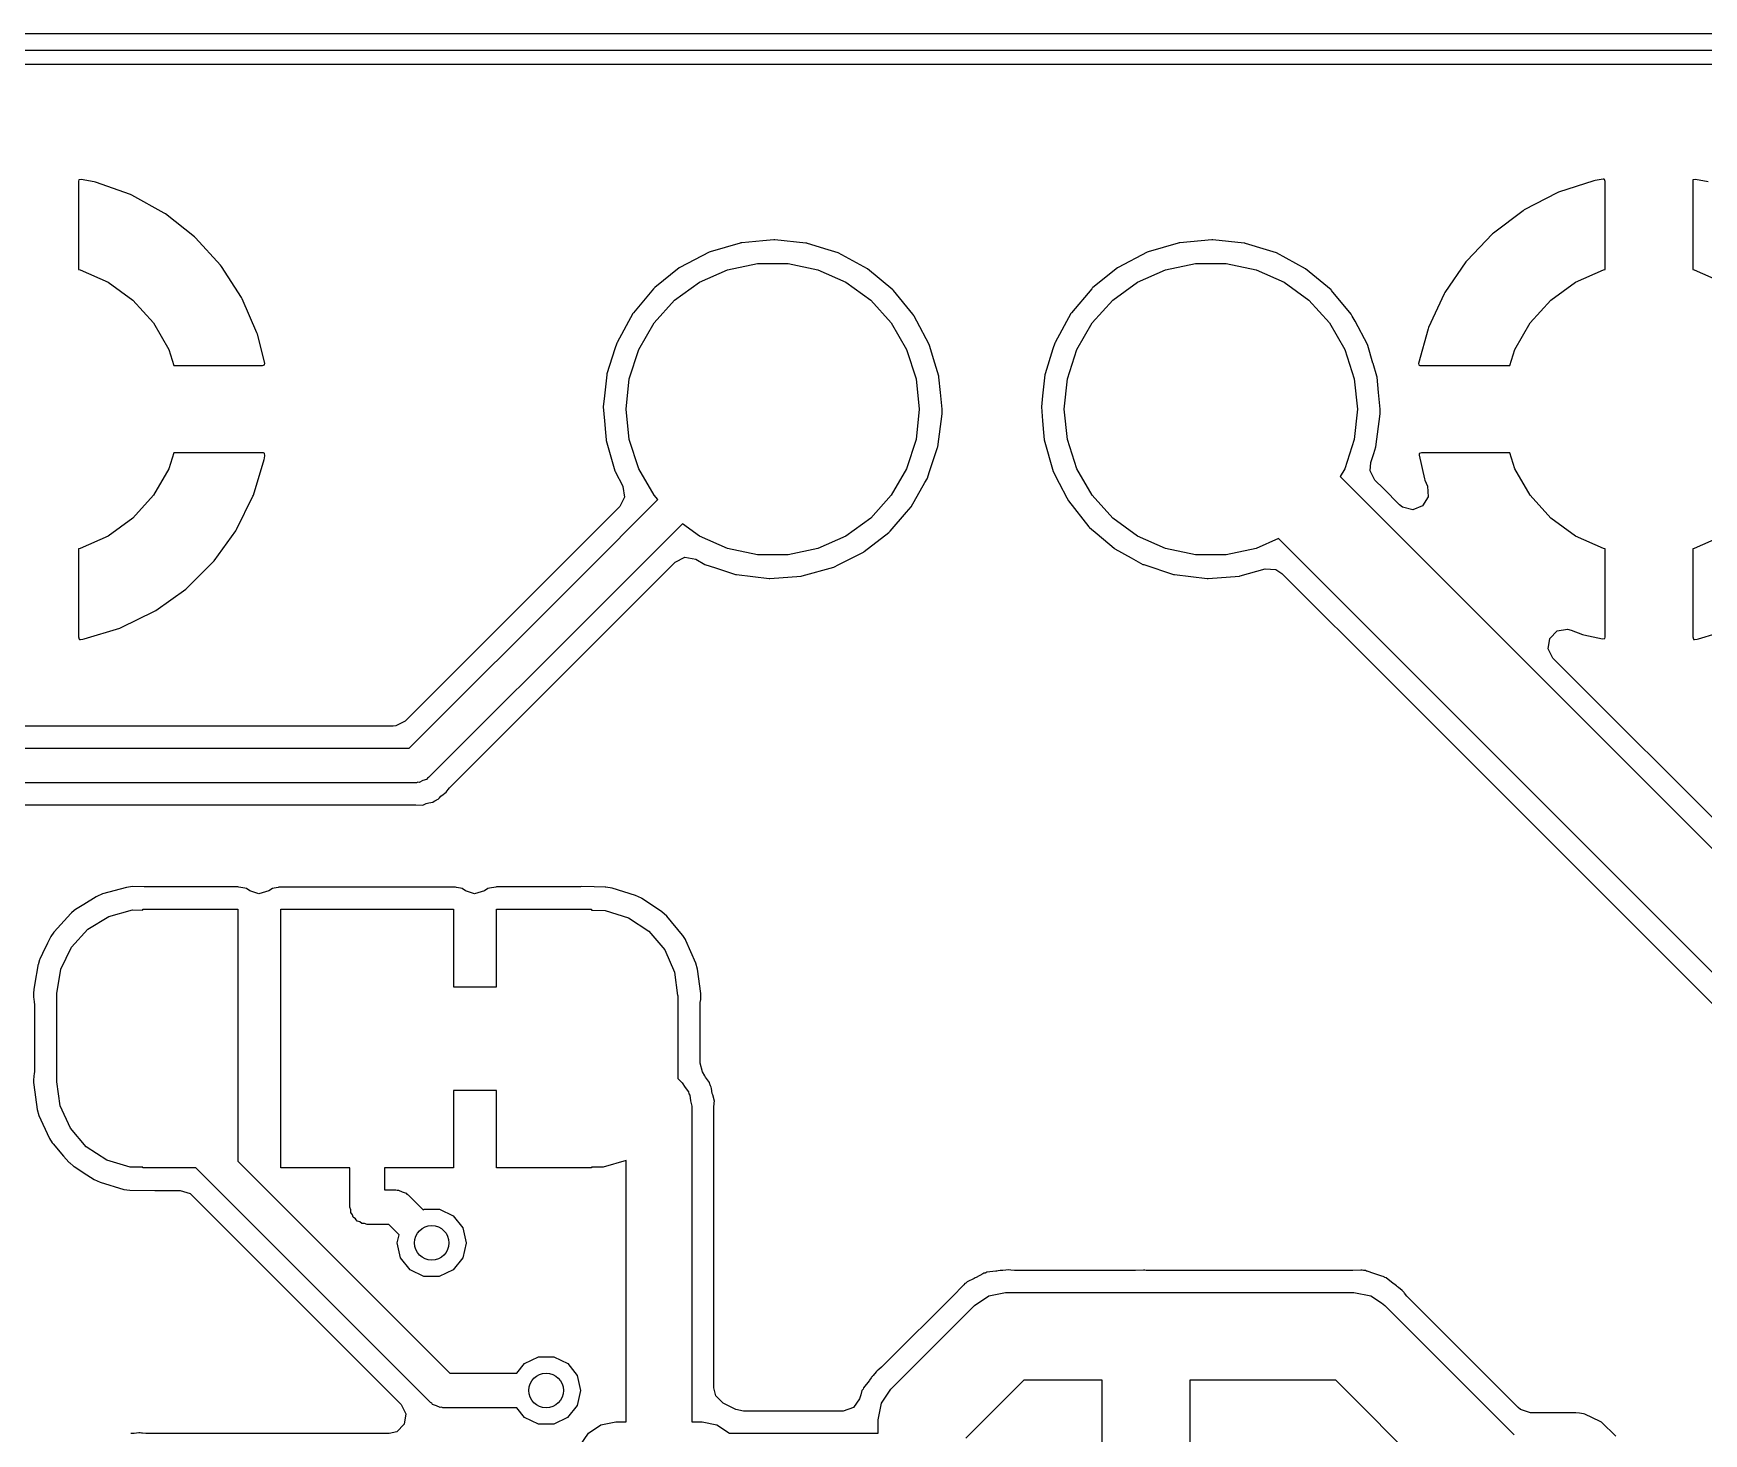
# Model space of a CAD drawing. Extents: x 3.59 to 5.68, y -3.55 to -1.66.
# Drawn here: x 4.9179 to 5.2991, y -1.976 to -1.6563 of the extents above; entities that cross this region are included whole.
import ezdxf

# ---------------------------------------------------------------- set-up
doc = ezdxf.new("R2010")
doc.units = 0
doc.header["$MEASUREMENT"] = 0
doc.layers.add('BLACK', color=7, linetype='CONTINUOUS')

msp = doc.modelspace()

# ---------------------------------------------------------------- linework, layer by layer
at = {"layer": 'BLACK', "linetype": 'CONTINUOUS'}
for p, q in [((3.70556, -1.65635), (5.55596, -1.65635)), ((5.55596, -1.66029), (3.70556, -1.66029)), ((3.78682, -1.66334), (5.47471, -1.66334)), ((4.92828, -1.6898), (4.92821, -1.69008)), ((4.92821, -1.69008), (4.92821, -1.71023)), ((4.9283, -1.68978), (4.92828, -1.6898)), ((4.92882, -1.68971), (4.9283, -1.68978)), ((4.93176, -1.69023), (4.92882, -1.68971)), ((4.93207, -1.69032), (4.93176, -1.69023)), ((4.94005, -1.69314), (4.93207, -1.69032)), ((5.26601, -1.69262), (5.26572, -1.69275)), ((5.27406, -1.68999), (5.26601, -1.69262)), ((5.27437, -1.68992), (5.27406, -1.68999)), ((5.2762, -1.68964), (5.27437, -1.68992)), ((5.27645, -1.68966), (5.2762, -1.68964)), ((5.27649, -1.68969), (5.27645, -1.68966)), ((5.27665, -1.69019), (5.27649, -1.68969)), ((5.27665, -1.71023), (5.27665, -1.69019)), ((5.29672, -1.6898), (5.29665, -1.69008)), ((5.29665, -1.69008), (5.29665, -1.71023)), ((5.29674, -1.68978), (5.29672, -1.6898)), ((5.29726, -1.68971), (5.29674, -1.68978)), ((5.3002, -1.69023), (5.29726, -1.68971)), ((4.94034, -1.69327), (4.94005, -1.69314)), ((4.94776, -1.69737), (4.94034, -1.69327)), ((5.26572, -1.69275), (5.2582, -1.69666)), ((4.94803, -1.69754), (4.94776, -1.69737)), ((4.95467, -1.7028), (4.94803, -1.69754)), ((5.25793, -1.69683), (5.25116, -1.70192)), ((5.2582, -1.69666), (5.25793, -1.69683)), ((4.95491, -1.70301), (4.95467, -1.7028)), ((4.96061, -1.70928), (4.95491, -1.70301)), ((5.0794, -1.70414), (5.07922, -1.7042)), ((5.07959, -1.70413), (5.0794, -1.70414)), ((5.08443, -1.70369), (5.07959, -1.70413)), ((5.07959, -1.70413), (5.07959, -1.70413)), ((5.08692, -1.70346), (5.08443, -1.70369)), ((5.08711, -1.70348), (5.08692, -1.70346)), ((5.09424, -1.70423), (5.08711, -1.70348)), ((5.08711, -1.70348), (5.08711, -1.70348)), ((5.1794, -1.70414), (5.17922, -1.7042)), ((5.17959, -1.70413), (5.1794, -1.70414)), ((5.18443, -1.70369), (5.17959, -1.70413)), ((5.17959, -1.70413), (5.17959, -1.70413)), ((5.18692, -1.70346), (5.18443, -1.70369)), ((5.18711, -1.70348), (5.18692, -1.70346)), ((5.19424, -1.70423), (5.18711, -1.70348)), ((5.18711, -1.70348), (5.18711, -1.70348)), ((5.25092, -1.70213), (5.24507, -1.70825)), ((5.25116, -1.70192), (5.25092, -1.70213)), ((5.07216, -1.70628), (5.06548, -1.70977)), ((5.07235, -1.70622), (5.07216, -1.70628)), ((5.07922, -1.7042), (5.07235, -1.70622)), ((5.07235, -1.70622), (5.07235, -1.70622)), ((5.07922, -1.7042), (5.07922, -1.7042)), ((5.09443, -1.70425), (5.09424, -1.70423)), ((5.09424, -1.70423), (5.09424, -1.70423)), ((5.09461, -1.70431), (5.09443, -1.70425)), ((5.09934, -1.70577), (5.09461, -1.70431)), ((5.09461, -1.70431), (5.09461, -1.70431)), ((5.10163, -1.70648), (5.09934, -1.70577)), ((5.10827, -1.71007), (5.10163, -1.70648)), ((5.17216, -1.70628), (5.16548, -1.70977)), ((5.17235, -1.70622), (5.17216, -1.70628)), ((5.17922, -1.7042), (5.17235, -1.70622)), ((5.17235, -1.70622), (5.17235, -1.70622)), ((5.17922, -1.7042), (5.17922, -1.7042)), ((5.19443, -1.70425), (5.19424, -1.70423)), ((5.19424, -1.70423), (5.19424, -1.70423)), ((5.19461, -1.70431), (5.19443, -1.70425)), ((5.19934, -1.70577), (5.19461, -1.70431)), ((5.19461, -1.70431), (5.19461, -1.70431)), ((5.20163, -1.70648), (5.19934, -1.70577)), ((5.20827, -1.71007), (5.20163, -1.70648)), ((4.92821, -1.71023), (4.92855, -1.7103)), ((4.92855, -1.7103), (4.93494, -1.71315)), ((4.9608, -1.70953), (4.96061, -1.70928)), ((4.96541, -1.71664), (4.9608, -1.70953)), ((5.06533, -1.70989), (5.05974, -1.71438)), ((5.06548, -1.70977), (5.06533, -1.70989)), ((5.06533, -1.70989), (5.06533, -1.70989)), ((5.06992, -1.71315), (5.07631, -1.7103)), ((5.07631, -1.7103), (5.08315, -1.70885)), ((5.08315, -1.70885), (5.09015, -1.70885)), ((5.09015, -1.70885), (5.09699, -1.7103)), ((5.09699, -1.7103), (5.10338, -1.71315)), ((5.11409, -1.71488), (5.10827, -1.71007)), ((5.16533, -1.70989), (5.15974, -1.71438)), ((5.16548, -1.70977), (5.16533, -1.70989)), ((5.16533, -1.70989), (5.16533, -1.70989)), ((5.16992, -1.71315), (5.17631, -1.7103)), ((5.17631, -1.7103), (5.18315, -1.70885)), ((5.18315, -1.70885), (5.19015, -1.70885)), ((5.19015, -1.70885), (5.19699, -1.7103)), ((5.19699, -1.7103), (5.20338, -1.71315)), ((5.21409, -1.71488), (5.20827, -1.71007)), ((5.24487, -1.7085), (5.24009, -1.7155)), ((5.24507, -1.70825), (5.24487, -1.7085)), ((5.26992, -1.71315), (5.27631, -1.7103)), ((5.27631, -1.7103), (5.27665, -1.71023)), ((5.29665, -1.71023), (5.29699, -1.7103)), ((5.29699, -1.7103), (5.30338, -1.71315)), ((4.93494, -1.71315), (4.9406, -1.71726)), ((5.05947, -1.71465), (5.05486, -1.72014)), ((5.05959, -1.7145), (5.05947, -1.71465)), ((5.05947, -1.71465), (5.05947, -1.71465)), ((5.05974, -1.71438), (5.05959, -1.7145)), ((5.05974, -1.71438), (5.05974, -1.71438)), ((5.06426, -1.71726), (5.06992, -1.71315)), ((5.10338, -1.71315), (5.10904, -1.71726)), ((5.11421, -1.71503), (5.11409, -1.71488)), ((5.11866, -1.72048), (5.11421, -1.71503)), ((5.11421, -1.71503), (5.11421, -1.71503)), ((5.15947, -1.71465), (5.15486, -1.72014)), ((5.15959, -1.7145), (5.15947, -1.71465)), ((5.15947, -1.71465), (5.15947, -1.71465)), ((5.15974, -1.71438), (5.15959, -1.7145)), ((5.15974, -1.71438), (5.15974, -1.71438)), ((5.16426, -1.71726), (5.16992, -1.71315)), ((5.20338, -1.71315), (5.20904, -1.71726)), ((5.21421, -1.71503), (5.21409, -1.71488)), ((5.21866, -1.72048), (5.21421, -1.71503)), ((5.21421, -1.71503), (5.21421, -1.71503)), ((5.24009, -1.7155), (5.23994, -1.71578)), ((5.26426, -1.71726), (5.26992, -1.71315)), ((4.9406, -1.71726), (4.94529, -1.72246)), ((4.96556, -1.71693), (4.96541, -1.71664)), ((4.96893, -1.72469), (4.96556, -1.71693)), ((5.05958, -1.72246), (5.06426, -1.71726)), ((5.10904, -1.71726), (5.11372, -1.72246)), ((5.15958, -1.72246), (5.16426, -1.71726)), ((5.20904, -1.71726), (5.21372, -1.72246)), ((5.23994, -1.71578), (5.23637, -1.72346)), ((5.25958, -1.72246), (5.26426, -1.71726)), ((4.94529, -1.72246), (4.94878, -1.72852)), ((5.05474, -1.72028), (5.05111, -1.7269)), ((5.05486, -1.72014), (5.05474, -1.72028)), ((5.05608, -1.72852), (5.05958, -1.72246)), ((5.11372, -1.72246), (5.11722, -1.72852)), ((5.11886, -1.72073), (5.11866, -1.72048)), ((5.11895, -1.7209), (5.11886, -1.72073)), ((5.11957, -1.72206), (5.11895, -1.7209)), ((5.11895, -1.7209), (5.11895, -1.7209)), ((5.1224, -1.72739), (5.11957, -1.72206)), ((5.15474, -1.72028), (5.15111, -1.7269)), ((5.15486, -1.72014), (5.15474, -1.72028)), ((5.15608, -1.72852), (5.15958, -1.72246)), ((5.21372, -1.72246), (5.21722, -1.72852)), ((5.21886, -1.72073), (5.21866, -1.72048)), ((5.21895, -1.7209), (5.21886, -1.72073)), ((5.21957, -1.72206), (5.21895, -1.7209)), ((5.21895, -1.7209), (5.21895, -1.7209)), ((5.2224, -1.72739), (5.21957, -1.72206)), ((5.25608, -1.72852), (5.25958, -1.72246)), ((4.96904, -1.725), (4.96893, -1.72469)), ((4.9707, -1.7316), (4.96904, -1.725)), ((5.05111, -1.7269), (5.05105, -1.72708)), ((5.15111, -1.7269), (5.15105, -1.72708)), ((5.23626, -1.72376), (5.23405, -1.73171)), ((5.23637, -1.72346), (5.23626, -1.72376)), ((4.94878, -1.72852), (4.94996, -1.73213)), ((5.05063, -1.72839), (5.04882, -1.73409)), ((5.05105, -1.72708), (5.05063, -1.72839)), ((5.05105, -1.72708), (5.05105, -1.72708)), ((5.05392, -1.73517), (5.05608, -1.72852)), ((5.11722, -1.72852), (5.11938, -1.73517)), ((5.12246, -1.72758), (5.1224, -1.72739)), ((5.12367, -1.7316), (5.12246, -1.72758)), ((5.12246, -1.72758), (5.12246, -1.72758)), ((5.15063, -1.72839), (5.14882, -1.73409)), ((5.15105, -1.72708), (5.15063, -1.72839)), ((5.15105, -1.72708), (5.15105, -1.72708)), ((5.15392, -1.73517), (5.15608, -1.72852)), ((5.21722, -1.72852), (5.21938, -1.73517)), ((5.22246, -1.72758), (5.2224, -1.72739)), ((5.22367, -1.7316), (5.22246, -1.72758)), ((5.22246, -1.72758), (5.22246, -1.72758)), ((5.2549, -1.73213), (5.25608, -1.72852)), ((4.94996, -1.73213), (4.97021, -1.73213)), ((4.97021, -1.73213), (4.97068, -1.73198)), ((4.97068, -1.73198), (4.9707, -1.7316)), ((5.0488, -1.73428), (5.04826, -1.73908)), ((5.04882, -1.73409), (5.0488, -1.73428)), ((5.0488, -1.73428), (5.0488, -1.73428)), ((5.12458, -1.73462), (5.12367, -1.7316)), ((5.1246, -1.73481), (5.12458, -1.73462)), ((5.1488, -1.73428), (5.14826, -1.73908)), ((5.14882, -1.73409), (5.1488, -1.73428)), ((5.1488, -1.73428), (5.1488, -1.73428)), ((5.22371, -1.73171), (5.22367, -1.7316)), ((5.22458, -1.73462), (5.22371, -1.73171)), ((5.2246, -1.73481), (5.22458, -1.73462)), ((5.23405, -1.73171), (5.23412, -1.73203)), ((5.23412, -1.73203), (5.23419, -1.73209)), ((5.23419, -1.73209), (5.23436, -1.73213)), ((5.23436, -1.73213), (5.2549, -1.73213)), ((5.05319, -1.74213), (5.05392, -1.73517)), ((5.11938, -1.73517), (5.12011, -1.74213)), ((5.12495, -1.73833), (5.1246, -1.73481)), ((5.1246, -1.73481), (5.1246, -1.73481)), ((5.12532, -1.74213), (5.12495, -1.73833)), ((5.15319, -1.74213), (5.15392, -1.73517)), ((5.21938, -1.73517), (5.22011, -1.74213)), ((5.22495, -1.73833), (5.2246, -1.73481)), ((5.2246, -1.73481), (5.2246, -1.73481)), ((5.22532, -1.74213), (5.22495, -1.73833)), ((5.04826, -1.73908), (5.04798, -1.74159)), ((5.04798, -1.74159), (5.04826, -1.74483)), ((5.05392, -1.74909), (5.05319, -1.74213)), ((5.12011, -1.74213), (5.11938, -1.74909)), ((5.1253, -1.74321), (5.12532, -1.74213)), ((5.14826, -1.73908), (5.14798, -1.74159)), ((5.14798, -1.74159), (5.14826, -1.74483)), ((5.15392, -1.74909), (5.15319, -1.74213)), ((5.22011, -1.74213), (5.21938, -1.74909)), ((5.2253, -1.74321), (5.22532, -1.74213)), ((5.04826, -1.74483), (5.04847, -1.74745)), ((5.12436, -1.7507), (5.1253, -1.74321)), ((5.14826, -1.74483), (5.14847, -1.74745)), ((5.22436, -1.7507), (5.2253, -1.74321)), ((5.04847, -1.74745), (5.04861, -1.74911)), ((5.04861, -1.74911), (5.04867, -1.74929)), ((5.04867, -1.74929), (5.04867, -1.74929)), ((5.04867, -1.74929), (5.05064, -1.75618)), ((5.05608, -1.75574), (5.05392, -1.74909)), ((5.11938, -1.74909), (5.11722, -1.75574)), ((5.14847, -1.74745), (5.14861, -1.74911)), ((5.14861, -1.74911), (5.15069, -1.75637)), ((5.15608, -1.75574), (5.15392, -1.74909)), ((5.21938, -1.74909), (5.21722, -1.75574)), ((4.94996, -1.75213), (4.94878, -1.75574)), ((4.97039, -1.75213), (4.94996, -1.75213)), ((4.96814, -1.76173), (4.9706, -1.75362)), ((4.9706, -1.75218), (4.97039, -1.75213)), ((4.97065, -1.75223), (4.9706, -1.75218)), ((4.9706, -1.75362), (4.97067, -1.75331)), ((4.97074, -1.75274), (4.97065, -1.75223)), ((4.97067, -1.75331), (4.97074, -1.75274)), ((5.12239, -1.75662), (5.1243, -1.75088)), ((5.1243, -1.75088), (5.12436, -1.7507)), ((5.1243, -1.75088), (5.1243, -1.75088)), ((5.22315, -1.75434), (5.22383, -1.75229)), ((5.22383, -1.75229), (5.22436, -1.7507)), ((5.23423, -1.75229), (5.23421, -1.75264)), ((5.23421, -1.75264), (5.23542, -1.75802)), ((5.23471, -1.75213), (5.23423, -1.75229)), ((5.2549, -1.75213), (5.23471, -1.75213)), ((5.25608, -1.75574), (5.2549, -1.75213)), ((4.94878, -1.75574), (4.94529, -1.7618)), ((5.05064, -1.75618), (5.05064, -1.75618)), ((5.05064, -1.75618), (5.05069, -1.75637)), ((5.05069, -1.75637), (5.05243, -1.75974)), ((5.05958, -1.7618), (5.05608, -1.75574)), ((5.11722, -1.75574), (5.11372, -1.7618)), ((5.12198, -1.75786), (5.12239, -1.75662)), ((5.15069, -1.75637), (5.15205, -1.759)), ((5.15958, -1.7618), (5.15608, -1.75574)), ((5.21722, -1.75574), (5.21619, -1.75753)), ((5.21619, -1.75753), (5.37095, -1.9123)), ((5.223, -1.75618), (5.22315, -1.75434)), ((5.22409, -1.75833), (5.223, -1.75618)), ((5.25958, -1.7618), (5.25608, -1.75574)), ((5.05243, -1.75974), (5.05247, -1.75982)), ((5.05247, -1.75982), (5.05285, -1.76219)), ((5.11825, -1.76442), (5.1214, -1.75887)), ((5.1214, -1.75887), (5.12188, -1.75802)), ((5.12188, -1.75802), (5.12198, -1.75786)), ((5.12188, -1.75802), (5.12188, -1.75802)), ((5.15205, -1.759), (5.15377, -1.76235)), ((5.22605, -1.76028), (5.22409, -1.75833)), ((5.22973, -1.76396), (5.22605, -1.76028)), ((5.23542, -1.75802), (5.23552, -1.75832)), ((5.23552, -1.75832), (5.23609, -1.75974)), ((5.23609, -1.75974), (5.23627, -1.76214)), ((4.94529, -1.7618), (4.9406, -1.767)), ((4.96427, -1.76962), (4.96802, -1.76202)), ((4.96802, -1.76202), (4.96814, -1.76173)), ((5.05176, -1.76435), (5.03977, -1.77634)), ((5.0432, -1.78001), (5.06045, -1.76277)), ((5.05285, -1.76219), (5.05176, -1.76435)), ((5.06045, -1.76277), (5.05958, -1.7618)), ((5.11372, -1.7618), (5.10904, -1.767)), ((5.11717, -1.76567), (5.11825, -1.76442)), ((5.15377, -1.76235), (5.15414, -1.76308)), ((5.15414, -1.76308), (5.15883, -1.76899)), ((5.16426, -1.767), (5.15958, -1.7618)), ((5.23042, -1.76452), (5.22973, -1.76396)), ((5.23276, -1.7651), (5.23042, -1.76452)), ((5.23499, -1.76419), (5.23276, -1.7651)), ((5.23627, -1.76214), (5.23499, -1.76419)), ((5.26426, -1.767), (5.25958, -1.7618)), ((4.9406, -1.767), (4.93494, -1.77111)), ((5.06605, -1.7683), (5.04936, -1.78499)), ((5.06992, -1.77111), (5.06605, -1.7683)), ((5.10904, -1.767), (5.10338, -1.77111)), ((5.11344, -1.76999), (5.11717, -1.76567)), ((5.16992, -1.77111), (5.16426, -1.767)), ((5.26992, -1.77111), (5.26426, -1.767)), ((4.93494, -1.77111), (4.92855, -1.77396)), ((4.95916, -1.77677), (4.9641, -1.76989)), ((4.9641, -1.76989), (4.96427, -1.76962)), ((5.07631, -1.77396), (5.06992, -1.77111)), ((5.10338, -1.77111), (5.09699, -1.77396)), ((5.10752, -1.77466), (5.11317, -1.77025)), ((5.11317, -1.77025), (5.11332, -1.77013)), ((5.11317, -1.77025), (5.11317, -1.77025)), ((5.11332, -1.77013), (5.11344, -1.76999)), ((5.11344, -1.76999), (5.11344, -1.76999)), ((5.15883, -1.76899), (5.15898, -1.76912)), ((5.15898, -1.76912), (5.15898, -1.76912)), ((5.15898, -1.76912), (5.16071, -1.77059)), ((5.16071, -1.77059), (5.16458, -1.77388)), ((5.17631, -1.77396), (5.16992, -1.77111)), ((5.20207, -1.77169), (5.19699, -1.77396)), ((5.35974, -1.92937), (5.20207, -1.77169)), ((5.27631, -1.77396), (5.26992, -1.77111)), ((5.30338, -1.77111), (5.29699, -1.77396)), ((4.92855, -1.77396), (4.92821, -1.77403)), ((4.92821, -1.77403), (4.92821, -1.79414)), ((5.03977, -1.77634), (5.01078, -1.80533)), ((5.03977, -1.77634), (5.03977, -1.77634)), ((5.06441, -1.77704), (5.06656, -1.77594)), ((5.06656, -1.77594), (5.06907, -1.77639)), ((5.06907, -1.77639), (5.07117, -1.77757)), ((5.08315, -1.77541), (5.07631, -1.77396)), ((5.09015, -1.77541), (5.08315, -1.77541)), ((5.09699, -1.77396), (5.09015, -1.77541)), ((5.10174, -1.77762), (5.1072, -1.77487)), ((5.1072, -1.77487), (5.10737, -1.77478)), ((5.1072, -1.77487), (5.1072, -1.77487)), ((5.10737, -1.77478), (5.10752, -1.77466)), ((5.16458, -1.77388), (5.16475, -1.77398)), ((5.16475, -1.77398), (5.16475, -1.77398)), ((5.16475, -1.77398), (5.1685, -1.77608)), ((5.1685, -1.77608), (5.17117, -1.77757)), ((5.18315, -1.77541), (5.17631, -1.77396)), ((5.19015, -1.77541), (5.18315, -1.77541)), ((5.19699, -1.77396), (5.19015, -1.77541)), ((5.27665, -1.77403), (5.27631, -1.77396)), ((5.27665, -1.79415), (5.27665, -1.77403)), ((5.29699, -1.77396), (5.29665, -1.77403)), ((5.29665, -1.77403), (5.29665, -1.79414)), ((4.95295, -1.78299), (4.95895, -1.77701)), ((4.95895, -1.77701), (4.95916, -1.77677)), ((5.00368, -1.81952), (5.0432, -1.78001)), ((5.0432, -1.78001), (5.0432, -1.78001)), ((5.05517, -1.78627), (5.06441, -1.77704)), ((5.07117, -1.77757), (5.07361, -1.77836)), ((5.07361, -1.77836), (5.07816, -1.77984)), ((5.07816, -1.77984), (5.07816, -1.77984)), ((5.07816, -1.77984), (5.07835, -1.7799)), ((5.07835, -1.7799), (5.08584, -1.78079)), ((5.08603, -1.78078), (5.09317, -1.78023)), ((5.09317, -1.78023), (5.09336, -1.78021)), ((5.09317, -1.78023), (5.09317, -1.78023)), ((5.09336, -1.78021), (5.10063, -1.77818)), ((5.10063, -1.77818), (5.10174, -1.77762)), ((5.17117, -1.77757), (5.17135, -1.77762)), ((5.17135, -1.77762), (5.17816, -1.77984)), ((5.17816, -1.77984), (5.17816, -1.77984)), ((5.17816, -1.77984), (5.17835, -1.7799)), ((5.17835, -1.7799), (5.18584, -1.78079)), ((5.18603, -1.78078), (5.19317, -1.78023)), ((5.19317, -1.78023), (5.19336, -1.78021)), ((5.19317, -1.78023), (5.19317, -1.78023)), ((5.19336, -1.78021), (5.19909, -1.77861)), ((5.19909, -1.77861), (5.2015, -1.77872)), ((5.2015, -1.77872), (5.20289, -1.77961)), ((5.20289, -1.77961), (5.22759, -1.80431)), ((4.94581, -1.78812), (4.95271, -1.7832)), ((4.95271, -1.7832), (4.95295, -1.78299)), ((5.08584, -1.78079), (5.08603, -1.78078)), ((5.08603, -1.78078), (5.08603, -1.78078)), ((5.18584, -1.78079), (5.18603, -1.78078)), ((5.18603, -1.78078), (5.18603, -1.78078)), ((5.04877, -1.78558), (5.0081, -1.82624)), ((5.04936, -1.78499), (5.04877, -1.78558)), ((5.04877, -1.78558), (5.04877, -1.78558)), ((5.04877, -1.78558), (5.04877, -1.78558)), ((5.05298, -1.78846), (5.05517, -1.78627)), ((4.93793, -1.79201), (4.94554, -1.78828)), ((4.94554, -1.78828), (4.94581, -1.78812)), ((5.01284, -1.8286), (5.05097, -1.79048)), ((5.05097, -1.79047), (5.05224, -1.7892)), ((5.05097, -1.79048), (5.05097, -1.79047)), ((5.05097, -1.79047), (5.05097, -1.79047)), ((5.05224, -1.7892), (5.05298, -1.78846)), ((5.05224, -1.7892), (5.05224, -1.7892)), ((5.05298, -1.78846), (5.05298, -1.78846)), ((4.92821, -1.79414), (4.92837, -1.79464)), ((4.92837, -1.79464), (4.92844, -1.79468)), ((4.92844, -1.79468), (4.92864, -1.7947)), ((4.92864, -1.7947), (4.92921, -1.79463)), ((4.92921, -1.79463), (4.92952, -1.79456)), ((4.92952, -1.79456), (4.93763, -1.79213)), ((4.93763, -1.79213), (4.93793, -1.79201)), ((5.26364, -1.79683), (5.26402, -1.79445)), ((5.26402, -1.79445), (5.26572, -1.79275)), ((5.26572, -1.79275), (5.2681, -1.79237)), ((5.2681, -1.79237), (5.26888, -1.79258)), ((5.26888, -1.79258), (5.27153, -1.79359)), ((5.27153, -1.79359), (5.27184, -1.79368)), ((5.27184, -1.79368), (5.27604, -1.79454)), ((5.27604, -1.79454), (5.27656, -1.79448)), ((5.27656, -1.79448), (5.27665, -1.79415)), ((5.29665, -1.79414), (5.29681, -1.79464)), ((5.29681, -1.79464), (5.29687, -1.79468)), ((5.29687, -1.79468), (5.29708, -1.7947)), ((5.29708, -1.7947), (5.29765, -1.79463)), ((5.29765, -1.79463), (5.29796, -1.79456)), ((5.29796, -1.79456), (5.30607, -1.79213)), ((5.26474, -1.79898), (5.26364, -1.79683)), ((5.35651, -1.89075), (5.26474, -1.79898)), ((5.01078, -1.80533), (5.00299, -1.81312)), ((5.22759, -1.80431), (5.35476, -1.93149)), ((4.99999, -1.8145), (4.77108, -1.8145)), ((5.0006, -1.81446), (4.99999, -1.8145)), ((5.00275, -1.81336), (5.0006, -1.81446)), ((5.00299, -1.81312), (5.00275, -1.81336)), ((4.77075, -1.81952), (5.00368, -1.81952)), ((5.00531, -1.8274), (4.77238, -1.8274)), ((5.00562, -1.8273), (5.00531, -1.8274)), ((5.00593, -1.82735), (5.00562, -1.8273)), ((5.00675, -1.82693), (5.00593, -1.82735)), ((5.00763, -1.82665), (5.00675, -1.82693)), ((5.00782, -1.82639), (5.00763, -1.82665)), ((5.0081, -1.82624), (5.00782, -1.82639)), ((5.0114, -1.83011), (5.01179, -1.82983)), ((5.01179, -1.82983), (5.01212, -1.82959)), ((5.01179, -1.82983), (5.01179, -1.82983)), ((5.01212, -1.82959), (5.01232, -1.82923)), ((5.01232, -1.82923), (5.01255, -1.82899)), ((5.01255, -1.82899), (5.01284, -1.8286)), ((4.77607, -1.83242), (5.00498, -1.83242)), ((5.00498, -1.83242), (5.00518, -1.83242)), ((5.00518, -1.83242), (5.00675, -1.8325)), ((5.00675, -1.8325), (5.00758, -1.83218)), ((5.00758, -1.83218), (5.00817, -1.83201)), ((5.00817, -1.83201), (5.00904, -1.83183)), ((5.00904, -1.83183), (5.00937, -1.83159)), ((5.00937, -1.83159), (5.00966, -1.83146)), ((5.00966, -1.83146), (5.00992, -1.83129)), ((5.00992, -1.83129), (5.0103, -1.83114)), ((5.0103, -1.83114), (5.01059, -1.83085)), ((5.01059, -1.83085), (5.01093, -1.83051)), ((5.01093, -1.83051), (5.0114, -1.83011)), ((4.93367, -1.85279), (4.93234, -1.85337)), ((4.93911, -1.85131), (4.93367, -1.85279)), ((4.94055, -1.85113), (4.93911, -1.85131)), ((4.94315, -1.85118), (4.94055, -1.85113)), ((4.94319, -1.85118), (4.94315, -1.85118)), ((4.94326, -1.85118), (4.94319, -1.85118)), ((4.96457, -1.85118), (4.94326, -1.85118)), ((4.96475, -1.85122), (4.96457, -1.85118)), ((4.96615, -1.8515), (4.96475, -1.85122)), ((4.96475, -1.85122), (4.96475, -1.85122)), ((4.96653, -1.85157), (4.96615, -1.8515)), ((4.96732, -1.8521), (4.96653, -1.85157)), ((4.96934, -1.85276), (4.96732, -1.8521)), ((4.97165, -1.8521), (4.96934, -1.85276)), ((4.97245, -1.85157), (4.97165, -1.8521)), ((4.97283, -1.8515), (4.97245, -1.85157)), ((4.97373, -1.85132), (4.97283, -1.8515)), ((4.97392, -1.85128), (4.97373, -1.85132)), ((4.97373, -1.85132), (4.97373, -1.85132)), ((5.01427, -1.85128), (4.97392, -1.85128)), ((5.01446, -1.85132), (5.01427, -1.85128)), ((5.01536, -1.8515), (5.01446, -1.85132)), ((5.01446, -1.85132), (5.01446, -1.85132)), ((5.01574, -1.85157), (5.01536, -1.8515)), ((5.01654, -1.8521), (5.01574, -1.85157)), ((5.01855, -1.85276), (5.01654, -1.8521)), ((5.02087, -1.8521), (5.01855, -1.85276)), ((5.02166, -1.85157), (5.02087, -1.8521)), ((5.02204, -1.8515), (5.02166, -1.85157)), ((5.02343, -1.85122), (5.02204, -1.8515)), ((5.02362, -1.85118), (5.02343, -1.85122)), ((5.02343, -1.85122), (5.02343, -1.85122)), ((5.04228, -1.85118), (5.02362, -1.85118)), ((5.04276, -1.85115), (5.04228, -1.85118)), ((5.04291, -1.85113), (5.04276, -1.85115)), ((5.04591, -1.85119), (5.04291, -1.85113)), ((5.04841, -1.85123), (5.04591, -1.85119)), ((5.04855, -1.85124), (5.04841, -1.85123)), ((5.04841, -1.85123), (5.04841, -1.85123)), ((5.04998, -1.85147), (5.04855, -1.85124)), ((5.05536, -1.85315), (5.04998, -1.85147)), ((4.92721, -1.85659), (4.92656, -1.85713)), ((4.92753, -1.85632), (4.92721, -1.85659)), ((4.92937, -1.85519), (4.92753, -1.85632)), ((4.93222, -1.85344), (4.92937, -1.85519)), ((4.93234, -1.85337), (4.93222, -1.85344)), ((4.93222, -1.85344), (4.93222, -1.85344)), ((4.9351, -1.85792), (4.94048, -1.85645)), ((4.94048, -1.85645), (4.94291, -1.85649)), ((4.94291, -1.85649), (4.94291, -1.8563)), ((4.94291, -1.8563), (4.96457, -1.8563)), ((4.96457, -1.8563), (4.96457, -1.91381)), ((4.97441, -1.91535), (4.97441, -1.8563)), ((4.97441, -1.8563), (5.01378, -1.8563)), ((5.01378, -1.8563), (5.01378, -1.87402)), ((5.02362, -1.87402), (5.02362, -1.8563)), ((5.02362, -1.8563), (5.04528, -1.8563)), ((5.04528, -1.8563), (5.04528, -1.85649)), ((5.04528, -1.85649), (5.04842, -1.85655)), ((5.04842, -1.85655), (5.05375, -1.85822)), ((5.05667, -1.85377), (5.05536, -1.85315)), ((5.05679, -1.85385), (5.05667, -1.85377)), ((5.06125, -1.85682), (5.05679, -1.85385)), ((5.05679, -1.85385), (5.05679, -1.85385)), ((4.92642, -1.85725), (4.92263, -1.86143)), ((4.92656, -1.85713), (4.92642, -1.85725)), ((4.93034, -1.86084), (4.9351, -1.85792)), ((5.05375, -1.85822), (5.0584, -1.86131)), ((5.06137, -1.8569), (5.06125, -1.85682)), ((5.06245, -1.85787), (5.06137, -1.8569)), ((5.06608, -1.86218), (5.06245, -1.85787)), ((4.92113, -1.86405), (4.91998, -1.86643)), ((4.92182, -1.86263), (4.92113, -1.86405)), ((4.9219, -1.86252), (4.92182, -1.86263)), ((4.92255, -1.86154), (4.9219, -1.86252)), ((4.92263, -1.86143), (4.92255, -1.86154)), ((4.92659, -1.86498), (4.93034, -1.86084)), ((5.0584, -1.86131), (5.06199, -1.86558)), ((5.06615, -1.8623), (5.06608, -1.86218)), ((5.06672, -1.86322), (5.06615, -1.8623)), ((5.06615, -1.8623), (5.06615, -1.8623)), ((5.06684, -1.86341), (5.06672, -1.86322)), ((5.06912, -1.86857), (5.06684, -1.86341)), ((4.91932, -1.86784), (4.91896, -1.86896)), ((4.91936, -1.86771), (4.91932, -1.86784)), ((4.91932, -1.86784), (4.91932, -1.86784)), ((4.91998, -1.86643), (4.91936, -1.86771)), ((4.92416, -1.87), (4.92659, -1.86498)), ((5.06199, -1.86558), (5.06424, -1.87069)), ((4.9189, -1.86923), (4.91823, -1.87319)), ((4.91892, -1.86909), (4.9189, -1.86923)), ((4.9189, -1.86923), (4.9189, -1.86923)), ((4.91896, -1.86896), (4.91892, -1.86909)), ((4.92323, -1.8755), (4.92416, -1.87)), ((5.06424, -1.87069), (5.06493, -1.87598)), ((5.06951, -1.86997), (5.06912, -1.86857)), ((5.07024, -1.87556), (5.06951, -1.86997)), ((4.91798, -1.87465), (4.91791, -1.87544)), ((4.91791, -1.87544), (4.91791, -1.87592)), ((4.91823, -1.87319), (4.91798, -1.87465)), ((4.92323, -1.87598), (4.92323, -1.8755)), ((5.01378, -1.87402), (5.02362, -1.87402)), ((5.07022, -1.87701), (5.07024, -1.87556)), ((4.91791, -1.87592), (4.91791, -1.876)), ((4.91791, -1.876), (4.91791, -1.876)), ((4.91791, -1.876), (4.91794, -1.87641)), ((4.91794, -1.87641), (4.91796, -1.87671)), ((4.91796, -1.87671), (4.91797, -1.87678)), ((4.91797, -1.87678), (4.91797, -1.87678)), ((4.91797, -1.87678), (4.91807, -1.87749)), ((4.91807, -1.87749), (4.91811, -1.87804)), ((4.91811, -1.87804), (4.91811, -1.89326)), ((4.92323, -1.89567), (4.92323, -1.87598)), ((5.06493, -1.87598), (5.06496, -1.87598)), ((5.06496, -1.87598), (5.06496, -1.89492)), ((5.07008, -1.87822), (5.07013, -1.87762)), ((5.07008, -1.89145), (5.07008, -1.87822)), ((5.07013, -1.87762), (5.0702, -1.87715)), ((5.0702, -1.87715), (5.07022, -1.87701)), ((4.91796, -1.89464), (4.91791, -1.89512)), ((4.91798, -1.89441), (4.91796, -1.89464)), ((4.918, -1.89422), (4.91798, -1.89433)), ((4.91798, -1.89433), (4.91798, -1.89441)), ((4.91798, -1.89441), (4.91798, -1.89441)), ((4.91806, -1.89391), (4.918, -1.89422)), ((4.91811, -1.89326), (4.91806, -1.89391)), ((5.0706, -1.89339), (5.07008, -1.89145)), ((5.07115, -1.89435), (5.0706, -1.89339)), ((5.07134, -1.89464), (5.07115, -1.89435)), ((5.07196, -1.89554), (5.07134, -1.89464)), ((4.91791, -1.89512), (4.91791, -1.89561)), ((4.91791, -1.89561), (4.91791, -1.89568)), ((4.91791, -1.89568), (4.91791, -1.89568)), ((4.91791, -1.89568), (4.91792, -1.89583)), ((4.91792, -1.89583), (4.91796, -1.89639)), ((4.91796, -1.89639), (4.91876, -1.90198)), ((4.92402, -1.90119), (4.92323, -1.89567)), ((5.02362, -1.89764), (5.01378, -1.89764)), ((5.01378, -1.89764), (5.01378, -1.91535)), ((5.02362, -1.91535), (5.02362, -1.89764)), ((5.06496, -1.89492), (5.06598, -1.89594)), ((5.06598, -1.89594), (5.06665, -1.897)), ((5.06665, -1.897), (5.06743, -1.89798)), ((5.06743, -1.89798), (5.06752, -1.8984)), ((5.06752, -1.8984), (5.06775, -1.89877)), ((5.07219, -1.89586), (5.07196, -1.89554)), ((5.07228, -1.89619), (5.07219, -1.89586)), ((5.07237, -1.89639), (5.07228, -1.89619)), ((5.07244, -1.89659), (5.07237, -1.89639)), ((5.07262, -1.89688), (5.07244, -1.89659)), ((5.07267, -1.89722), (5.07262, -1.89688)), ((5.07287, -1.89836), (5.07267, -1.89722)), ((5.07267, -1.89722), (5.07267, -1.89722)), ((5.07295, -1.89869), (5.07287, -1.89836)), ((4.91876, -1.90198), (4.91917, -1.90337)), ((4.92633, -1.90627), (4.92402, -1.90119)), ((5.06775, -1.89877), (5.06789, -1.90001)), ((5.06789, -1.90001), (5.06817, -1.90123)), ((5.06817, -1.90123), (5.06817, -1.97328)), ((5.07333, -1.90013), (5.07295, -1.89869)), ((5.07319, -1.90195), (5.0732, -1.90161)), ((5.07319, -1.96556), (5.07319, -1.90195)), ((5.0732, -1.90161), (5.0733, -1.90047)), ((5.0733, -1.90047), (5.07333, -1.90013)), ((4.91917, -1.90337), (4.9215, -1.9085)), ((4.9215, -1.9085), (4.92157, -1.90862)), ((4.92157, -1.90862), (4.92221, -1.90961)), ((4.92221, -1.90961), (4.92221, -1.90961)), ((4.92221, -1.90961), (4.92228, -1.90972)), ((4.92228, -1.90972), (4.92237, -1.90983)), ((4.92237, -1.90983), (4.92237, -1.90983)), ((4.92237, -1.90983), (4.92478, -1.91263)), ((4.92997, -1.9105), (4.92633, -1.90627)), ((4.92478, -1.91263), (4.92596, -1.914)), ((4.93466, -1.91354), (4.92997, -1.9105)), ((4.94, -1.91514), (4.93466, -1.91354)), ((4.96457, -1.91381), (5.01296, -1.96221)), ((5.05317, -1.91368), (5.04795, -1.91517)), ((5.05317, -1.97328), (5.05317, -1.91368)), ((4.92596, -1.914), (4.92607, -1.91409)), ((4.92607, -1.91409), (4.92607, -1.91409)), ((4.92607, -1.91409), (4.9262, -1.9142)), ((4.9262, -1.9142), (4.92706, -1.91495)), ((4.92706, -1.91495), (4.92717, -1.91503)), ((4.92717, -1.91503), (4.92717, -1.91503)), ((4.92717, -1.91503), (4.9301, -1.91692)), ((4.9301, -1.91692), (4.93179, -1.91802)), ((4.94291, -1.91516), (4.94, -1.91514)), ((4.94291, -1.91535), (4.94291, -1.91516)), ((4.95497, -1.91535), (4.94291, -1.91535)), ((5.00855, -1.96893), (4.95497, -1.91535)), ((4.99016, -1.91535), (4.97441, -1.91535)), ((4.99016, -1.9243), (4.99016, -1.91535)), ((5.01378, -1.91535), (4.99803, -1.91535)), ((4.99803, -1.91535), (4.99803, -1.92036)), ((5.04528, -1.91535), (5.02362, -1.91535)), ((5.04795, -1.91517), (5.04528, -1.91516)), ((5.04528, -1.91516), (5.04528, -1.91535)), ((4.93179, -1.91802), (4.93311, -1.91863)), ((4.93311, -1.91863), (4.93851, -1.92024)), ((4.93851, -1.92024), (4.93864, -1.92026)), ((4.93864, -1.92026), (4.93864, -1.92026)), ((4.93864, -1.92026), (4.9392, -1.92034)), ((4.9392, -1.92034), (4.93994, -1.92046)), ((4.93994, -1.92046), (4.94558, -1.92049)), ((4.94558, -1.92049), (4.94568, -1.92048)), ((4.94568, -1.92048), (4.94584, -1.92047)), ((4.94584, -1.92047), (4.95138, -1.92047)), ((4.95138, -1.92047), (4.95367, -1.92122)), ((4.95367, -1.92122), (4.95413, -1.92161)), ((4.99803, -1.92036), (5.00065, -1.92036)), ((5.00065, -1.92036), (5.00095, -1.92046)), ((5.00095, -1.92046), (5.00127, -1.92041)), ((5.00127, -1.92041), (5.00209, -1.92083)), ((5.00209, -1.92083), (5.00296, -1.92111)), ((5.00296, -1.92111), (5.00315, -1.92137)), ((5.00315, -1.92137), (5.00343, -1.92151)), ((4.95413, -1.92161), (5.00184, -1.96933)), ((4.99035, -1.92489), (4.99016, -1.9243)), ((4.99035, -1.92551), (4.99035, -1.92489)), ((5.00343, -1.92151), (5.00683, -1.9249)), ((5.00683, -1.9249), (5.00707, -1.92479)), ((5.00707, -1.92479), (5.01058, -1.92479)), ((5.01058, -1.92479), (5.01373, -1.92631)), ((4.99072, -1.92602), (4.99035, -1.92551)), ((4.99091, -1.92661), (4.99072, -1.92602)), ((4.99141, -1.92698), (4.99091, -1.92661)), ((4.99178, -1.92748), (4.99141, -1.92698)), ((4.99237, -1.92767), (4.99178, -1.92748)), ((4.99288, -1.92804), (4.99237, -1.92767)), ((4.9935, -1.92804), (4.99288, -1.92804)), ((4.99409, -1.92823), (4.9935, -1.92804)), ((4.99902, -1.92823), (4.99409, -1.92823)), ((5.00137, -1.93059), (4.99902, -1.92823)), ((5.01373, -1.92631), (5.01591, -1.92905)), ((5.01591, -1.92905), (5.01669, -1.93246)), ((5.00094, -1.93245), (5.00137, -1.93059)), ((5.00172, -1.93587), (5.00094, -1.93245)), ((5.01669, -1.93249), (5.0159, -1.9359)), ((5.01669, -1.93246), (5.01669, -1.93249)), ((5.0039, -1.93861), (5.00172, -1.93587)), ((5.0159, -1.9359), (5.01371, -1.93864)), ((5.00705, -1.94014), (5.0039, -1.93861)), ((5.01055, -1.94015), (5.00705, -1.94014)), ((5.01371, -1.93864), (5.01055, -1.94015)), ((5.1329, -1.94045), (5.13261, -1.94059)), ((5.13306, -1.94036), (5.1329, -1.94045)), ((5.13459, -1.93954), (5.13306, -1.94036)), ((5.13487, -1.93939), (5.13459, -1.93954)), ((5.13459, -1.93954), (5.13459, -1.93954)), ((5.13517, -1.93934), (5.13487, -1.93939)), ((5.13528, -1.9393), (5.13517, -1.93934)), ((5.13555, -1.93917), (5.13528, -1.9393)), ((5.13693, -1.93901), (5.13555, -1.93917)), ((5.1376, -1.93893), (5.13693, -1.93901)), ((5.13778, -1.93891), (5.1376, -1.93893)), ((5.13808, -1.93885), (5.13778, -1.93891)), ((5.13856, -1.93878), (5.13808, -1.93885)), ((5.13872, -1.93878), (5.13856, -1.93878)), ((5.13881, -1.93877), (5.13872, -1.93878)), ((5.13914, -1.93875), (5.13881, -1.93877)), ((5.13917, -1.93874), (5.13914, -1.93875)), ((5.14052, -1.93858), (5.13917, -1.93874)), ((5.141, -1.93869), (5.14052, -1.93858)), ((5.14182, -1.93878), (5.141, -1.93869)), ((5.16933, -1.93878), (5.14182, -1.93878)), ((5.16948, -1.93877), (5.16933, -1.93878)), ((5.17131, -1.9387), (5.16948, -1.93877)), ((5.17163, -1.93869), (5.17131, -1.9387)), ((5.17131, -1.9387), (5.17131, -1.9387)), ((5.17187, -1.93876), (5.17163, -1.93869)), ((5.17215, -1.93878), (5.17187, -1.93876)), ((5.21893, -1.93878), (5.17215, -1.93878)), ((5.21909, -1.93877), (5.21893, -1.93878)), ((5.22092, -1.9387), (5.21909, -1.93877)), ((5.22124, -1.93869), (5.22092, -1.9387)), ((5.22092, -1.9387), (5.22092, -1.9387)), ((5.2215, -1.93876), (5.22124, -1.93869)), ((5.2216, -1.93877), (5.2215, -1.93876)), ((5.22164, -1.93878), (5.2216, -1.93877)), ((5.22173, -1.93878), (5.22164, -1.93878)), ((5.22195, -1.93879), (5.22173, -1.93878)), ((5.22218, -1.93888), (5.22195, -1.93879)), ((5.22231, -1.93892), (5.22218, -1.93888)), ((5.22218, -1.93888), (5.22218, -1.93888)), ((5.22389, -1.93948), (5.22231, -1.93892)), ((5.22406, -1.93953), (5.22389, -1.93948)), ((5.22572, -1.94003), (5.22406, -1.93953)), ((5.22603, -1.94012), (5.22572, -1.94003)), ((5.22572, -1.94003), (5.22572, -1.94003)), ((5.22627, -1.9403), (5.22603, -1.94012)), ((5.22638, -1.94035), (5.22627, -1.9403)), ((5.22667, -1.94045), (5.22638, -1.94035)), ((5.22828, -1.94172), (5.22667, -1.94045)), ((5.1289, -1.94345), (5.11152, -1.96084)), ((5.12901, -1.94334), (5.1289, -1.94345)), ((5.13025, -1.942), (5.12901, -1.94334)), ((5.13047, -1.94176), (5.13025, -1.942)), ((5.13025, -1.942), (5.13025, -1.942)), ((5.13071, -1.94164), (5.13047, -1.94176)), ((5.13079, -1.94157), (5.13071, -1.94164)), ((5.13082, -1.94154), (5.13079, -1.94157)), ((5.13088, -1.94148), (5.13082, -1.94154)), ((5.13105, -1.94134), (5.13088, -1.94148)), ((5.13261, -1.94059), (5.13105, -1.94134)), ((5.13598, -1.94456), (5.1398, -1.9438)), ((5.1398, -1.9438), (5.21933, -1.9438)), ((5.21933, -1.9438), (5.22316, -1.94456)), ((5.22843, -1.94183), (5.22828, -1.94172)), ((5.22907, -1.94229), (5.22843, -1.94183)), ((5.22918, -1.94241), (5.22907, -1.94229)), ((5.22925, -1.94247), (5.22918, -1.94241)), ((5.2295, -1.94268), (5.22925, -1.94247)), ((5.23034, -1.94335), (5.2295, -1.94268)), ((5.23059, -1.94355), (5.23034, -1.94335)), ((5.23034, -1.94335), (5.23034, -1.94335)), ((5.23077, -1.94382), (5.23059, -1.94355)), ((5.23086, -1.94396), (5.23077, -1.94382)), ((5.23077, -1.94382), (5.23077, -1.94382)), ((5.23138, -1.9446), (5.23086, -1.94396)), ((5.11364, -1.96582), (5.13273, -1.94672)), ((5.13273, -1.94672), (5.13598, -1.94456)), ((5.22316, -1.94456), (5.22558, -1.94617)), ((5.22558, -1.94617), (5.2264, -1.94672)), ((5.2264, -1.94672), (5.25591, -1.97624)), ((5.25685, -1.97007), (5.23138, -1.9446)), ((5.03003, -1.95998), (5.03319, -1.95847)), ((5.03319, -1.95847), (5.03669, -1.95847)), ((5.03669, -1.95847), (5.03985, -1.95999)), ((5.01296, -1.96221), (5.02825, -1.96221)), ((5.02825, -1.96221), (5.03003, -1.95998)), ((5.03985, -1.95999), (5.04203, -1.96273)), ((5.04203, -1.96273), (5.04281, -1.96615)), ((5.10911, -1.96328), (5.10875, -1.96379)), ((5.10921, -1.96315), (5.10911, -1.96328)), ((5.10911, -1.96328), (5.10911, -1.96328)), ((5.10932, -1.96304), (5.10921, -1.96315)), ((5.10938, -1.96297), (5.10932, -1.96304)), ((5.1096, -1.96272), (5.10938, -1.96297)), ((5.11026, -1.96188), (5.1096, -1.96272)), ((5.11046, -1.96163), (5.11026, -1.96188)), ((5.11026, -1.96188), (5.11026, -1.96188)), ((5.11087, -1.96136), (5.11046, -1.96163)), ((5.11152, -1.96084), (5.11087, -1.96136)), ((5.04281, -1.96617), (5.04202, -1.96959)), ((5.04281, -1.96615), (5.04281, -1.96617)), ((5.07364, -1.96739), (5.07319, -1.96556)), ((5.10674, -1.96717), (5.10647, -1.96808)), ((5.10703, -1.96619), (5.10674, -1.96717)), ((5.10721, -1.96595), (5.10703, -1.96619)), ((5.10727, -1.96584), (5.10721, -1.96595)), ((5.10736, -1.96555), (5.10727, -1.96584)), ((5.10864, -1.96394), (5.10736, -1.96555)), ((5.10875, -1.96379), (5.10864, -1.96394)), ((5.11147, -1.96906), (5.11364, -1.96582)), ((5.14395, -1.9638), (5.13071, -1.97703)), ((5.16189, -1.9638), (5.14395, -1.9638)), ((5.16189, -1.98588), (5.16189, -1.9638)), ((5.21519, -1.9638), (5.18189, -1.9638)), ((5.18189, -1.9638), (5.18189, -1.98588)), ((5.23883, -1.98744), (5.21519, -1.9638)), ((5.00184, -1.96933), (5.00294, -1.97147)), ((5.00883, -1.96907), (5.00855, -1.96893)), ((5.00902, -1.96933), (5.00883, -1.96907)), ((5.00989, -1.96962), (5.00902, -1.96933)), ((5.01071, -1.97003), (5.00989, -1.96962)), ((5.01103, -1.96998), (5.01071, -1.97003)), ((5.01133, -1.97008), (5.01103, -1.96998)), ((5.02826, -1.97008), (5.01133, -1.97008)), ((5.03001, -1.97229), (5.02826, -1.97008)), ((5.04202, -1.96959), (5.03982, -1.97232)), ((5.07537, -1.96906), (5.07364, -1.96739)), ((5.07824, -1.97047), (5.07537, -1.96906)), ((5.07995, -1.97086), (5.07824, -1.97047)), ((5.10273, -1.97086), (5.07995, -1.97086)), ((5.1051, -1.97006), (5.10273, -1.97086)), ((5.10647, -1.96808), (5.1051, -1.97006)), ((5.11071, -1.97289), (5.11147, -1.96906)), ((5.25732, -1.97047), (5.25685, -1.97007)), ((5.25961, -1.97122), (5.25732, -1.97047)), ((5.00256, -1.97385), (5.00086, -1.97556)), ((5.00294, -1.97147), (5.00256, -1.97385)), ((5.03316, -1.97382), (5.03001, -1.97229)), ((5.03666, -1.97383), (5.03316, -1.97382)), ((5.03982, -1.97232), (5.03666, -1.97383)), ((5.04457, -1.97588), (5.04745, -1.97396)), ((5.04745, -1.97396), (5.05084, -1.97328)), ((5.05084, -1.97328), (5.05317, -1.97328)), ((5.06817, -1.97328), (5.07052, -1.97328)), ((5.07052, -1.97328), (5.07391, -1.97396)), ((5.07391, -1.97396), (5.07679, -1.97588)), ((5.11071, -1.97588), (5.11071, -1.97289)), ((5.26987, -1.97122), (5.25961, -1.97122)), ((5.27, -1.97123), (5.26987, -1.97122)), ((5.27081, -1.97134), (5.27, -1.97123)), ((5.27, -1.97123), (5.27, -1.97123)), ((5.27175, -1.97146), (5.27081, -1.97134)), ((5.27202, -1.97159), (5.27175, -1.97146)), ((5.27556, -1.97324), (5.27202, -1.97159)), ((5.27587, -1.97339), (5.27556, -1.97324)), ((5.27556, -1.97324), (5.27556, -1.97324)), ((5.27908, -1.9766), (5.27587, -1.97339)), ((4.94033, -1.97598), (4.94017, -1.97601)), ((4.94049, -1.97598), (4.94033, -1.97598)), ((4.94058, -1.97597), (4.94049, -1.97598)), ((4.94091, -1.97595), (4.94058, -1.97597)), ((4.94197, -1.97583), (4.94091, -1.97595)), ((4.94229, -1.97579), (4.94197, -1.97583)), ((4.9426, -1.97586), (4.94229, -1.97579)), ((4.94277, -1.97589), (4.9426, -1.97586)), ((4.94359, -1.97598), (4.94277, -1.97589)), ((4.99909, -1.97598), (4.94359, -1.97598)), ((5.00086, -1.97556), (4.99909, -1.97598)), ((5.04265, -1.97875), (5.04457, -1.97588)), ((5.07679, -1.97588), (5.07679, -1.97588)), ((5.07679, -1.97588), (5.11071, -1.97588))]:
    msp.add_line(p, q, dxfattribs=at)
at = {"layer": 'BLACK'}
for centre in [(5.00882, -1.93246), (5.03493, -1.96615)]:
    msp.add_circle(centre, 0.00394, dxfattribs=at)

doc.saveas('drawing.dxf')
